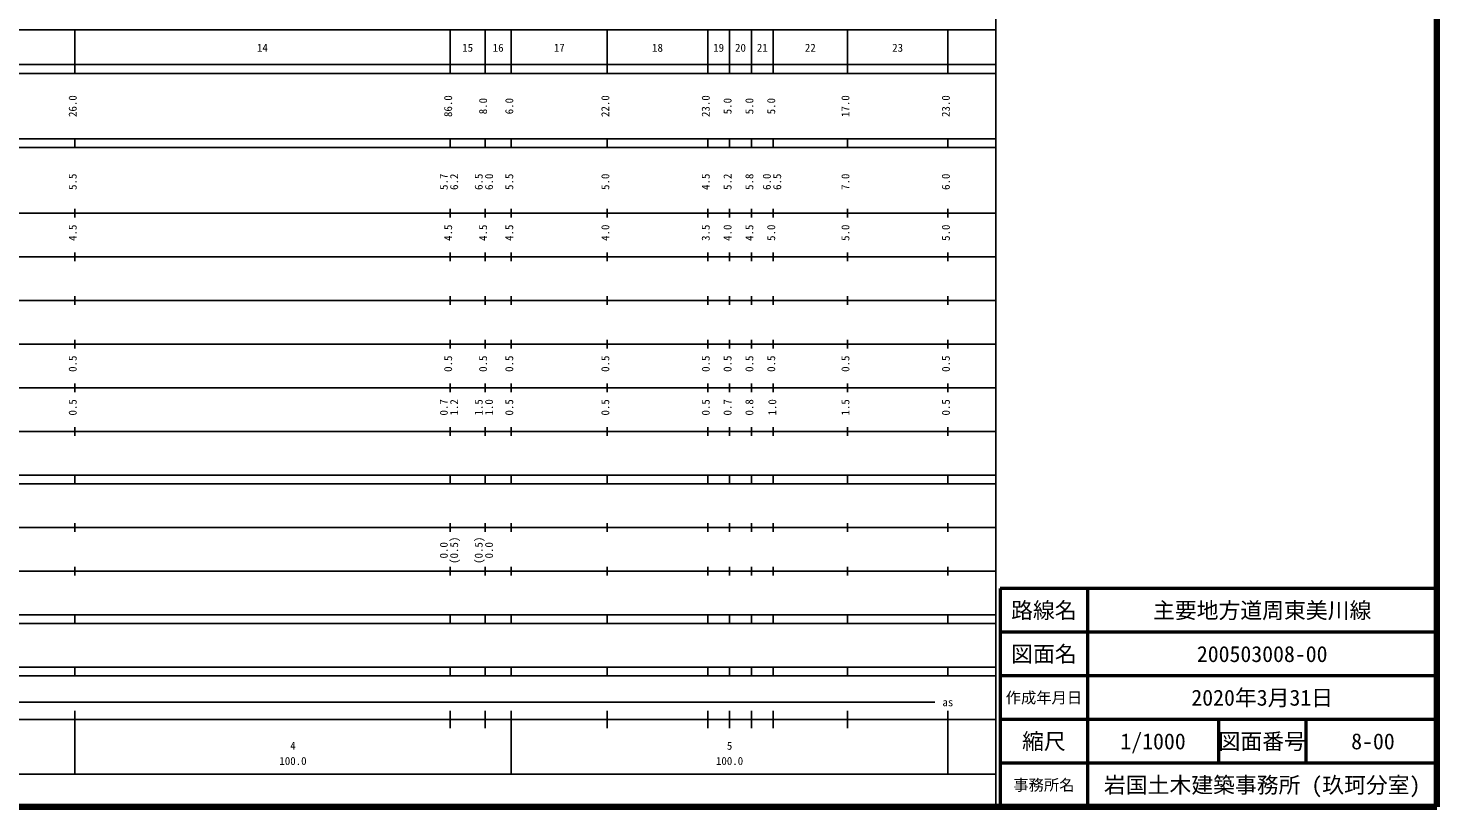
# Model space of a CAD drawing. Units: millimetres on the paper, enlarged 1000 times. Extents: x 40000 to 680000, y 20000 to 380000.
# Drawn here: x 357348 to 680000, y 20000 to 198357 of the extents above; entities that cross this region are included whole.
import ezdxf
from ezdxf.enums import TextEntityAlignment as Align

# ---------------------------------------------------------------- set-up
doc = ezdxf.new("R2010")
doc.units = ezdxf.units.MM
doc.header["$LTSCALE"] = 1000
for name, color, linetype, lineweight in [('M-TTL', 2, 'Continuous', 140), ('M-TTL-BAND', 7, 'Continuous', 25), ('M-TTL-FRAM', 2, 'Continuous', 50), ('M-TTL-LINE', 7, 'Continuous', 50)]:
    doc.layers.add(name, color=color, linetype=linetype, lineweight=lineweight)
doc.layers.add('M-TTL-TXT', color=7, linetype='Continuous')
doc.styles.add('ＭＳ ゴシック', font='')
doc.styles.get('ＭＳ ゴシック').set_extended_font_data('MS Gothic')

msp = doc.modelspace()

# ---------------------------------------------------------------- linework, layer by layer
at = {"layer": 'M-TTL'}
for p, q in [((680000, 20000), (680000, 380000)), ((40000, 20000), (680000, 20000))]:
    msp.add_line(p, q, dxfattribs=at)
at = {"layer": 'M-TTL-BAND'}
for p, q in [((579000, 20000), (579000, 370000)), ((68000, 198000), (579000, 198000)), ((368000, 188000), (368000, 198000)), ((454000, 188000), (454000, 198000)), ((462000, 188000), (462000, 198000)), ((468000, 188000), (468000, 198000)), ((490000, 188000), (490000, 198000)), ((513000, 188000), (513000, 198000)), ((518000, 188000), (518000, 198000)), ((523000, 188000), (523000, 198000)), ((528000, 188000), (528000, 198000)), ((545000, 188000), (545000, 198000)), ((568000, 188000), (568000, 198000)), ((40000, 190000), (579000, 190000)), ((40000, 188000), (579000, 188000)), ((40000, 173000), (579000, 173000)), ((368000, 171000), (368000, 173000)), ((454000, 171000), (454000, 173000)), ((462000, 171000), (462000, 173000)), ((468000, 171000), (468000, 173000)), ((490000, 171000), (490000, 173000)), ((513000, 171000), (513000, 173000)), ((518000, 171000), (518000, 173000)), ((523000, 171000), (523000, 173000)), ((528000, 171000), (528000, 173000)), ((545000, 171000), (545000, 173000)), ((568000, 171000), (568000, 173000)), ((40000, 171000), (579000, 171000)), ((40000, 156000), (579000, 156000)), ((368000, 155000), (368000, 157000)), ((454000, 155000), (454000, 157000)), ((462000, 155000), (462000, 157000)), ((468000, 155000), (468000, 157000)), ((490000, 155000), (490000, 157000)), ((513000, 155000), (513000, 157000)), ((518000, 155000), (518000, 157000)), ((523000, 155000), (523000, 157000)), ((528000, 155000), (528000, 157000)), ((545000, 155000), (545000, 157000)), ((568000, 155000), (568000, 157000)), ((46000, 146000), (579000, 146000)), ((368000, 145000), (368000, 147000)), ((454000, 145000), (454000, 147000)), ((462000, 145000), (462000, 147000)), ((468000, 145000), (468000, 147000)), ((490000, 145000), (490000, 147000)), ((513000, 145000), (513000, 147000)), ((518000, 145000), (518000, 147000)), ((523000, 145000), (523000, 147000)), ((528000, 145000), (528000, 147000)), ((545000, 145000), (545000, 147000)), ((568000, 145000), (568000, 147000)), ((52000, 136000), (579000, 136000)), ((368000, 135000), (368000, 137000)), ((454000, 135000), (454000, 137000)), ((462000, 135000), (462000, 137000)), ((468000, 135000), (468000, 137000)), ((490000, 135000), (490000, 137000)), ((513000, 135000), (513000, 137000)), ((518000, 135000), (518000, 137000)), ((523000, 135000), (523000, 137000)), ((528000, 135000), (528000, 137000)), ((545000, 135000), (545000, 137000)), ((568000, 135000), (568000, 137000)), ((46000, 126000), (579000, 126000)), ((368000, 125000), (368000, 127000)), ((454000, 125000), (454000, 127000)), ((462000, 125000), (462000, 127000)), ((468000, 125000), (468000, 127000)), ((490000, 125000), (490000, 127000)), ((513000, 125000), (513000, 127000)), ((518000, 125000), (518000, 127000)), ((523000, 125000), (523000, 127000)), ((528000, 125000), (528000, 127000)), ((545000, 125000), (545000, 127000)), ((568000, 125000), (568000, 127000)), ((368000, 115000), (368000, 117000)), ((454000, 115000), (454000, 117000)), ((462000, 115000), (462000, 117000)), ((468000, 115000), (468000, 117000)), ((490000, 115000), (490000, 117000)), ((513000, 115000), (513000, 117000)), ((518000, 115000), (518000, 117000)), ((523000, 115000), (523000, 117000)), ((528000, 115000), (528000, 117000)), ((545000, 115000), (545000, 117000)), ((568000, 115000), (568000, 117000)), ((52000, 116000), (579000, 116000)), ((368000, 105000), (368000, 107000)), ((454000, 105000), (454000, 107000)), ((462000, 105000), (462000, 107000)), ((468000, 105000), (468000, 107000)), ((490000, 105000), (490000, 107000)), ((513000, 105000), (513000, 107000)), ((518000, 105000), (518000, 107000)), ((523000, 105000), (523000, 107000)), ((528000, 105000), (528000, 107000)), ((545000, 105000), (545000, 107000)), ((568000, 105000), (568000, 107000)), ((46000, 106000), (579000, 106000)), ((40000, 96000), (579000, 96000)), ((40000, 94000), (579000, 94000)), ((368000, 94000), (368000, 96000)), ((454000, 94000), (454000, 96000)), ((462000, 94000), (462000, 96000)), ((468000, 94000), (468000, 96000)), ((490000, 94000), (490000, 96000)), ((513000, 94000), (513000, 96000)), ((518000, 94000), (518000, 96000)), ((523000, 94000), (523000, 96000)), ((528000, 94000), (528000, 96000)), ((545000, 94000), (545000, 96000)), ((568000, 94000), (568000, 96000)), ((49000, 84000), (579000, 84000)), ((368000, 83000), (368000, 85000)), ((454000, 83000), (454000, 85000)), ((462000, 83000), (462000, 85000)), ((468000, 83000), (468000, 85000)), ((490000, 83000), (490000, 85000)), ((513000, 83000), (513000, 85000)), ((518000, 83000), (518000, 85000)), ((523000, 83000), (523000, 85000)), ((528000, 83000), (528000, 85000)), ((545000, 83000), (545000, 85000)), ((568000, 83000), (568000, 85000)), ((368000, 73000), (368000, 75000)), ((454000, 73000), (454000, 75000)), ((462000, 73000), (462000, 75000)), ((468000, 73000), (468000, 75000)), ((490000, 73000), (490000, 75000)), ((513000, 73000), (513000, 75000)), ((518000, 73000), (518000, 75000)), ((523000, 73000), (523000, 75000)), ((528000, 73000), (528000, 75000)), ((545000, 73000), (545000, 75000)), ((568000, 73000), (568000, 75000)), ((40000, 74000), (579000, 74000)), ((40000, 64000), (579000, 64000)), ((40000, 62000), (579000, 62000)), ((368000, 62000), (368000, 64000)), ((454000, 62000), (454000, 64000)), ((462000, 62000), (462000, 64000)), ((468000, 62000), (468000, 64000)), ((490000, 62000), (490000, 64000)), ((513000, 62000), (513000, 64000)), ((518000, 62000), (518000, 64000)), ((523000, 62000), (523000, 64000)), ((528000, 62000), (528000, 64000)), ((545000, 62000), (545000, 64000)), ((568000, 62000), (568000, 64000)), ((40000, 52000), (579000, 52000)), ((368000, 50000), (368000, 52000)), ((454000, 50000), (454000, 52000)), ((462000, 50000), (462000, 52000)), ((468000, 50000), (468000, 52000)), ((490000, 50000), (490000, 52000)), ((513000, 50000), (513000, 52000)), ((518000, 50000), (518000, 52000)), ((523000, 50000), (523000, 52000)), ((528000, 50000), (528000, 52000)), ((545000, 50000), (545000, 52000)), ((568000, 50000), (568000, 52000)), ((40000, 50000), (579000, 50000)), ((71000, 44000), (565000, 44000)), ((368000, 27500), (368000, 42000)), ((454000, 38000), (454000, 42000)), ((462000, 38000), (462000, 42000)), ((468000, 27500), (468000, 42000)), ((490000, 38000), (490000, 42000)), ((513000, 38000), (513000, 42000)), ((518000, 38000), (518000, 42000)), ((523000, 38000), (523000, 42000)), ((528000, 38000), (528000, 42000)), ((545000, 38000), (545000, 42000)), ((568000, 27500), (568000, 42000)), ((40000, 40000), (579000, 40000)), ((68000, 27500), (579000, 27500))]:
    msp.add_line(p, q, dxfattribs=at)
at = {"layer": 'M-TTL-FRAM'}
for p, q in [((680000, 70000), (580000, 70000)), ((580000, 70000), (580000, 20000))]:
    msp.add_line(p, q, dxfattribs=at)
at = {"layer": 'M-TTL-LINE'}
for p, q in [((600000, 70000), (600000, 20000)), ((680000, 60000), (580000, 60000)), ((680000, 50000), (580000, 50000)), ((680000, 40000), (580000, 40000)), ((630000, 40000), (630000, 30000)), ((650000, 40000), (650000, 30000)), ((680000, 30000), (580000, 30000))]:
    msp.add_line(p, q, dxfattribs=at)

# ---------------------------------------------------------------- texts
at = {"layer": 'M-TTL-BAND', "style": 'ＭＳ ゴシック'}
for s, p in [('14', (411000, 192405)), ('15', (458000, 192405)), ('16', (465000, 192405)), ('17', (479000, 192405)), ('18', (501500, 192405)), ('19', (515500, 192405)), ('20', (520500, 192405)), ('21', (525500, 192405)), ('22', (536500, 192405)), ('23', (556500, 192405)), ('as', (568000, 42500)), ('4', (418000, 32523)), ('5', (518000, 32523)), ('100.0', (418000, 29033)), ('100.0', (518000, 29033))]:
    msp.add_text(s, height=1833, dxfattribs=at).set_placement(p, align=Align.BOTTOM_CENTER)
for s, p in [('26.0', (369000, 180500)), ('86.0', (455000, 180500)), ('8.0', (463000, 180500)), ('6.0', (469000, 180500)), ('22.0', (491000, 180500)), ('23.0', (514000, 180500)), ('5.0', (519000, 180500)), ('5.0', (524000, 180500)), ('5.0', (529000, 180500)), ('17.0', (546000, 180500)), ('23.0', (569000, 180500)), ('5.5', (369000, 163174)), ('5.7', (454000, 163174)), ('6.2', (456370, 163174)), ('6.5', (462000, 163174)), ('6.0', (464370, 163174)), ('5.5', (469000, 163174)), ('5.0', (491000, 163174)), ('4.5', (514000, 163174)), ('5.2', (519000, 163174)), ('5.8', (524000, 163174)), ('6.0', (528000, 163174)), ('6.5', (530370, 163174)), ('7.0', (546000, 163174)), ('6.0', (569000, 163174)), ('4.5', (369000, 151500)), ('4.5', (455000, 151500)), ('4.5', (463000, 151500)), ('4.5', (469000, 151500)), ('4.0', (491000, 151500)), ('3.5', (514000, 151500)), ('4.0', (519000, 151500)), ('4.5', (524000, 151500)), ('5.0', (529000, 151500)), ('5.0', (546000, 151500)), ('5.0', (569000, 151500)), ('0.5', (369000, 121500)), ('0.5', (455000, 121500)), ('0.5', (463000, 121500)), ('0.5', (469000, 121500)), ('0.5', (491000, 121500)), ('0.5', (514000, 121500)), ('0.5', (519000, 121500)), ('0.5', (524000, 121500)), ('0.5', (529000, 121500)), ('0.5', (546000, 121500)), ('0.5', (569000, 121500)), ('0.5', (369000, 111500)), ('0.7', (454000, 111500)), ('1.2', (456370, 111500)), ('1.5', (462000, 111500)), ('1.0', (464370, 111500)), ('0.5', (469000, 111500)), ('0.5', (491000, 111500)), ('0.5', (514000, 111500)), ('0.7', (519000, 111500)), ('0.8', (524000, 111500)), ('1.0', (529248, 111500)), ('1.5', (546000, 111500)), ('0.5', (569000, 111500)), ('(0.5)', (456370, 78764)), ('(0.5)', (462000, 78764)), ('0.0', (454000, 78764)), ('0.0', (464370, 78764))]:
    msp.add_text(s, height=1833, rotation=90, dxfattribs=at).set_placement(p, align=Align.BOTTOM_CENTER)
at = {"layer": 'M-TTL-TXT', "style": 'ＭＳ ゴシック'}
for s, height, p in [('路線名', 3666, (590000, 65000)), ('路線名', 3666, (590000, 65000)), ('主要地方道周東美川線', 3666, (640000, 65000)), ('図面名', 3666, (590000, 55000)), ('図面名', 3666, (590000, 55000)), ('200503008-00', 3666, (640000, 55000)), ('作成年月日', 2566, (590000, 45000)), ('作成年月日', 2566, (590000, 45000)), ('2020年3月31日', 3666, (640000, 45000)), ('縮尺', 3666, (590000, 35000)), ('縮尺', 3666, (590000, 35000)), ('1/1000', 3666, (615000, 35000)), ('図面番号', 3666, (640000, 35000)), ('図面番号', 3666, (640000, 35000)), (' 8-00', 3666, (664125, 35000)), ('事務所名', 2566, (590000, 25000)), ('事務所名', 2566, (590000, 25000)), ('岩国土木建築事務所 (玖珂分室)', 3666, (640000, 25000))]:
    msp.add_text(s, height=height, dxfattribs=at).set_placement(p, align=Align.MIDDLE_CENTER)

doc.saveas('drawing.dxf')
